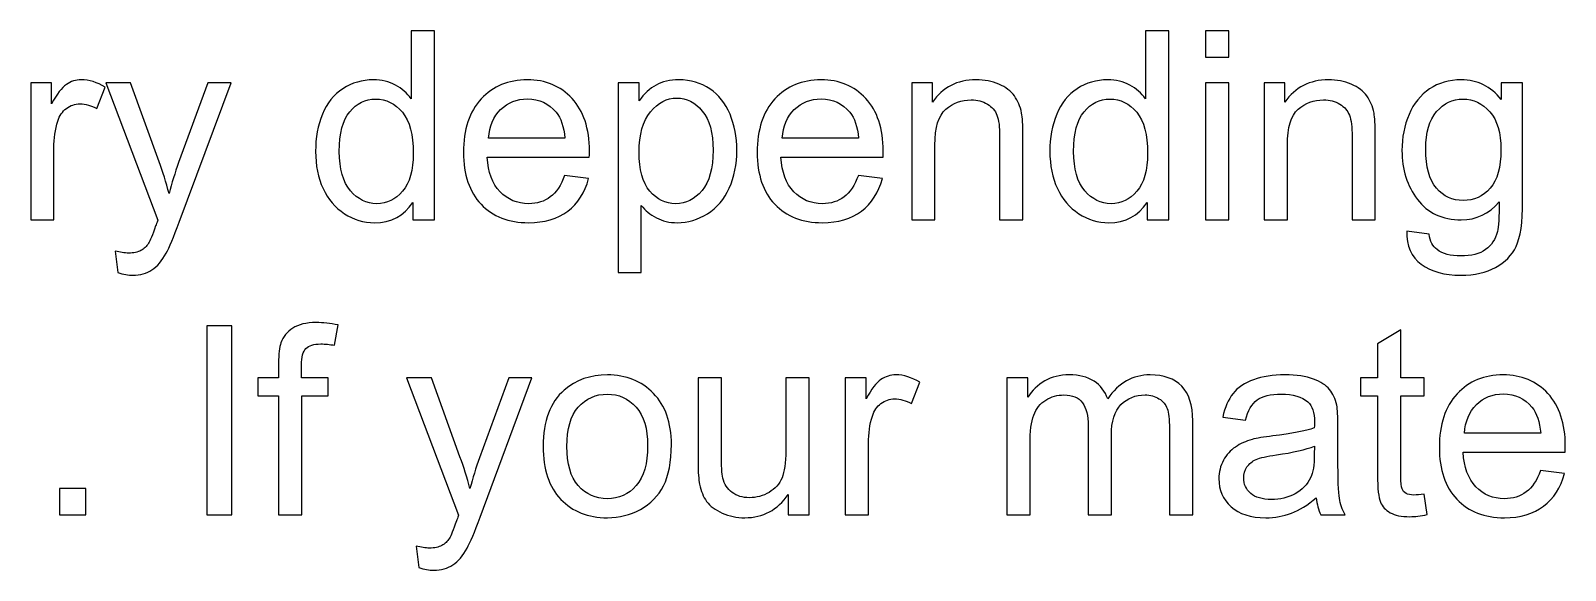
# Model space of a CAD drawing. Header units: millimetres. Extents: x -423 to 423, y -251 to 251.
# Drawn here: x -143.3 to -90.9, y 232.3 to 250.7 of the extents above; entities that cross this region are included whole.
import ezdxf

# ---------------------------------------------------------------- set-up
doc = ezdxf.new("R2010")
doc.units = ezdxf.units.MM
doc.header["$MEASUREMENT"] = 0
doc.layers.add('Layer 1', color=7, linetype='Continuous')

msp = doc.modelspace()

# ---------------------------------------------------------------- linework, layer by layer
at = {"layer": 'Layer 1', "color": 1}
for points, knots in [([(-130.2786, 244.258), (-130.2786, 244.258), (-130.2786, 244.8518), (-130.2786, 244.8518), (-130.5748, 244.3903), (-131.0107, 244.1588), (-131.5866, 244.1588), (-131.9594, 244.1588), (-132.3022, 244.261), (-132.6134, 244.467), (-132.9261, 244.6715), (-133.1681, 244.9586), (-133.341, 245.3255), (-133.5124, 245.6937), (-133.5981, 246.1162), (-133.5981, 246.5943), (-133.5981, 247.0604), (-133.5199, 247.4828), (-133.365, 247.8632), (-133.2087, 248.242), (-132.9757, 248.5337), (-132.6645, 248.7351), (-132.3548, 248.9381), (-132.006, 249.0388), (-131.6226, 249.0388), (-131.34, 249.0388), (-131.0889, 248.9787), (-130.8694, 248.8599), (-130.6499, 248.7412), (-130.471, 248.5849), (-130.3327, 248.3938), (-130.3327, 248.3938), (-130.3327, 250.7166), (-130.3327, 250.7166), (-130.3327, 250.7166), (-129.5389, 250.7166), (-129.5389, 250.7166), (-129.5389, 250.7166), (-129.5389, 244.258), (-129.5389, 244.258), (-129.5389, 244.258), (-130.2786, 244.258), (-130.2786, 244.258)], [0, 0, 0, 0, 0.0714286, 0.0714286, 0.0714286, 0.1428571, 0.1428571, 0.1428571, 0.2142857, 0.2142857, 0.2142857, 0.2857143, 0.2857143, 0.2857143, 0.3571429, 0.3571429, 0.3571429, 0.4285714, 0.4285714, 0.4285714, 0.5, 0.5, 0.5, 0.5714286, 0.5714286, 0.5714286, 0.6428571, 0.6428571, 0.6428571, 0.7142857, 0.7142857, 0.7142857, 0.7857143, 0.7857143, 0.7857143, 0.8571429, 0.8571429, 0.8571429, 0.9285714, 0.9285714, 0.9285714, 1, 1, 1, 1]), ([(-105.194, 244.258), (-105.194, 244.258), (-105.194, 244.8518), (-105.194, 244.8518), (-105.4902, 244.3903), (-105.9262, 244.1588), (-106.502, 244.1588), (-106.8748, 244.1588), (-107.2176, 244.261), (-107.5288, 244.467), (-107.8416, 244.6715), (-108.0836, 244.9586), (-108.2565, 245.3255), (-108.4279, 245.6937), (-108.5136, 246.1162), (-108.5136, 246.5943), (-108.5136, 247.0604), (-108.4354, 247.4828), (-108.2805, 247.8632), (-108.1242, 248.242), (-107.8912, 248.5337), (-107.58, 248.7351), (-107.2702, 248.9381), (-106.9215, 249.0388), (-106.5381, 249.0388), (-106.2554, 249.0388), (-106.0044, 248.9787), (-105.7849, 248.8599), (-105.5654, 248.7412), (-105.3865, 248.5849), (-105.2482, 248.3938), (-105.2482, 248.3938), (-105.2482, 250.7166), (-105.2482, 250.7166), (-105.2482, 250.7166), (-104.4544, 250.7166), (-104.4544, 250.7166), (-104.4544, 250.7166), (-104.4544, 244.258), (-104.4544, 244.258), (-104.4544, 244.258), (-105.194, 244.258), (-105.194, 244.258)], [0, 0, 0, 0, 0.0714286, 0.0714286, 0.0714286, 0.1428571, 0.1428571, 0.1428571, 0.2142857, 0.2142857, 0.2142857, 0.2857143, 0.2857143, 0.2857143, 0.3571429, 0.3571429, 0.3571429, 0.4285714, 0.4285714, 0.4285714, 0.5, 0.5, 0.5, 0.5714286, 0.5714286, 0.5714286, 0.6428571, 0.6428571, 0.6428571, 0.7142857, 0.7142857, 0.7142857, 0.7857143, 0.7857143, 0.7857143, 0.8571429, 0.8571429, 0.8571429, 0.9285714, 0.9285714, 0.9285714, 1, 1, 1, 1]), ([(-103.199, 249.8146), (-103.199, 249.8146), (-103.199, 250.7166), (-103.199, 250.7166), (-103.199, 250.7166), (-102.4052, 250.7166), (-102.4052, 250.7166), (-102.4052, 250.7166), (-102.4052, 249.8146), (-102.4052, 249.8146), (-102.4052, 249.8146), (-103.199, 249.8146), (-103.199, 249.8146)], [0, 0, 0, 0, 0.25, 0.25, 0.25, 0.5, 0.5, 0.5, 0.75, 0.75, 0.75, 1, 1, 1, 1]), ([(-143.3296, 244.258), (-143.3296, 244.258), (-143.3296, 248.9396), (-143.3296, 248.9396), (-143.3296, 248.9396), (-142.617, 248.9396), (-142.617, 248.9396), (-142.617, 248.9396), (-142.617, 248.2225), (-142.617, 248.2225), (-142.4351, 248.5548), (-142.2667, 248.7742), (-142.1118, 248.8795), (-141.957, 248.9862), (-141.7871, 249.0388), (-141.6022, 249.0388), (-141.3346, 249.0388), (-141.0624, 248.9547), (-140.7859, 248.7878), (-140.7859, 248.7878), (-141.0685, 248.0556), (-141.0685, 248.0556), (-141.2609, 248.1639), (-141.4534, 248.218), (-141.6458, 248.218), (-141.8187, 248.218), (-141.9736, 248.1653), (-142.1104, 248.0616), (-142.2472, 247.9579), (-142.3449, 247.8136), (-142.4035, 247.6286), (-142.4922, 247.3475), (-142.5359, 247.0393), (-142.5359, 246.704), (-142.5359, 246.704), (-142.5359, 244.258), (-142.5359, 244.258), (-142.5359, 244.258), (-143.3296, 244.258), (-143.3296, 244.258)], [0, 0, 0, 0, 0.0769231, 0.0769231, 0.0769231, 0.1538462, 0.1538462, 0.1538462, 0.2307692, 0.2307692, 0.2307692, 0.3076923, 0.3076923, 0.3076923, 0.3846154, 0.3846154, 0.3846154, 0.4615385, 0.4615385, 0.4615385, 0.5384615, 0.5384615, 0.5384615, 0.6153846, 0.6153846, 0.6153846, 0.6923077, 0.6923077, 0.6923077, 0.7692308, 0.7692308, 0.7692308, 0.8461538, 0.8461538, 0.8461538, 0.9230769, 0.9230769, 0.9230769, 1, 1, 1, 1]), ([(-125.0903, 245.7734), (-125.0903, 245.7734), (-124.2694, 245.6652), (-124.2694, 245.6652), (-124.3972, 245.1886), (-124.6362, 244.8173), (-124.985, 244.5542), (-125.3339, 244.2911), (-125.7789, 244.1588), (-126.3215, 244.1588), (-127.0041, 244.1588), (-127.5453, 244.3692), (-127.9452, 244.7902), (-128.3451, 245.2096), (-128.5451, 245.8005), (-128.5451, 246.5597), (-128.5451, 247.3445), (-128.3437, 247.9549), (-127.9393, 248.3879), (-127.5348, 248.8223), (-127.0101, 249.0388), (-126.3652, 249.0388), (-125.7413, 249.0388), (-125.2316, 248.8268), (-124.8362, 248.4014), (-124.4408, 247.9759), (-124.2424, 247.3776), (-124.2424, 246.6063), (-124.2424, 246.5597), (-124.2438, 246.4891), (-124.2469, 246.3958), (-124.2469, 246.3958), (-127.7333, 246.3958), (-127.7333, 246.3958), (-127.7032, 245.8832), (-127.5589, 245.4893), (-127.2973, 245.2172), (-127.0372, 244.9451), (-126.711, 244.8083), (-126.3215, 244.8083), (-126.0314, 244.8083), (-125.7834, 244.8849), (-125.5789, 245.0383), (-125.3729, 245.1916), (-125.2105, 245.4367), (-125.0903, 245.7734)], [0, 0, 0, 0, 0.0666667, 0.0666667, 0.0666667, 0.1333333, 0.1333333, 0.1333333, 0.2, 0.2, 0.2, 0.2666667, 0.2666667, 0.2666667, 0.3333333, 0.3333333, 0.3333333, 0.4, 0.4, 0.4, 0.4666667, 0.4666667, 0.4666667, 0.5333333, 0.5333333, 0.5333333, 0.6, 0.6, 0.6, 0.6666667, 0.6666667, 0.6666667, 0.7333333, 0.7333333, 0.7333333, 0.8, 0.8, 0.8, 0.8666667, 0.8666667, 0.8666667, 0.9333333, 0.9333333, 0.9333333, 1, 1, 1, 1]), ([(-123.2666, 242.4629), (-123.2666, 242.4629), (-123.2666, 248.9396), (-123.2666, 248.9396), (-123.2666, 248.9396), (-122.5449, 248.9396), (-122.5449, 248.9396), (-122.5449, 248.9396), (-122.5449, 248.3247), (-122.5449, 248.3247), (-122.3751, 248.5623), (-122.1826, 248.7412), (-121.9677, 248.8599), (-121.7542, 248.9787), (-121.4941, 249.0388), (-121.1889, 249.0388), (-120.789, 249.0388), (-120.4372, 248.9366), (-120.132, 248.7307), (-119.8268, 248.5262), (-119.5968, 248.236), (-119.4404, 247.8632), (-119.2855, 247.4888), (-119.2074, 247.0799), (-119.2074, 246.6334), (-119.2074, 246.1568), (-119.2931, 245.7268), (-119.4645, 245.3434), (-119.6359, 244.9616), (-119.8854, 244.6684), (-120.2132, 244.464), (-120.5394, 244.261), (-120.8837, 244.1588), (-121.2445, 244.1588), (-121.5091, 244.1588), (-121.7467, 244.2144), (-121.9556, 244.3257), (-122.1661, 244.4369), (-122.3375, 244.5767), (-122.4728, 244.7466), (-122.4728, 244.7466), (-122.4728, 242.4629), (-122.4728, 242.4629), (-122.4728, 242.4629), (-123.2666, 242.4629), (-123.2666, 242.4629)], [0, 0, 0, 0, 0.0666667, 0.0666667, 0.0666667, 0.1333333, 0.1333333, 0.1333333, 0.2, 0.2, 0.2, 0.2666667, 0.2666667, 0.2666667, 0.3333333, 0.3333333, 0.3333333, 0.4, 0.4, 0.4, 0.4666667, 0.4666667, 0.4666667, 0.5333333, 0.5333333, 0.5333333, 0.6, 0.6, 0.6, 0.6666667, 0.6666667, 0.6666667, 0.7333333, 0.7333333, 0.7333333, 0.8, 0.8, 0.8, 0.8666667, 0.8666667, 0.8666667, 0.9333333, 0.9333333, 0.9333333, 1, 1, 1, 1]), ([(-115.0564, 245.7734), (-115.0564, 245.7734), (-114.2356, 245.6652), (-114.2356, 245.6652), (-114.3634, 245.1886), (-114.6024, 244.8173), (-114.9512, 244.5542), (-115.3, 244.2911), (-115.745, 244.1588), (-116.2877, 244.1588), (-116.9703, 244.1588), (-117.5115, 244.3692), (-117.9114, 244.7902), (-118.3113, 245.2096), (-118.5113, 245.8005), (-118.5113, 246.5597), (-118.5113, 247.3445), (-118.3099, 247.9549), (-117.9055, 248.3879), (-117.501, 248.8223), (-116.9763, 249.0388), (-116.3314, 249.0388), (-115.7075, 249.0388), (-115.1978, 248.8268), (-114.8024, 248.4014), (-114.407, 247.9759), (-114.2086, 247.3776), (-114.2086, 246.6063), (-114.2086, 246.5597), (-114.21, 246.4891), (-114.2131, 246.3958), (-114.2131, 246.3958), (-117.6994, 246.3958), (-117.6994, 246.3958), (-117.6694, 245.8832), (-117.5251, 245.4893), (-117.2635, 245.2172), (-117.0033, 244.9451), (-116.6772, 244.8083), (-116.2877, 244.8083), (-115.9976, 244.8083), (-115.7496, 244.8849), (-115.5451, 245.0383), (-115.3391, 245.1916), (-115.1767, 245.4367), (-115.0564, 245.7734)], [0, 0, 0, 0, 0.0666667, 0.0666667, 0.0666667, 0.1333333, 0.1333333, 0.1333333, 0.2, 0.2, 0.2, 0.2666667, 0.2666667, 0.2666667, 0.3333333, 0.3333333, 0.3333333, 0.4, 0.4, 0.4, 0.4666667, 0.4666667, 0.4666667, 0.5333333, 0.5333333, 0.5333333, 0.6, 0.6, 0.6, 0.6666667, 0.6666667, 0.6666667, 0.7333333, 0.7333333, 0.7333333, 0.8, 0.8, 0.8, 0.8666667, 0.8666667, 0.8666667, 0.9333333, 0.9333333, 0.9333333, 1, 1, 1, 1]), ([(-113.2328, 244.258), (-113.2328, 244.258), (-113.2328, 248.9396), (-113.2328, 248.9396), (-113.2328, 248.9396), (-112.5202, 248.9396), (-112.5202, 248.9396), (-112.5202, 248.9396), (-112.5202, 248.2751), (-112.5202, 248.2751), (-112.1774, 248.7848), (-111.6813, 249.0388), (-111.0333, 249.0388), (-110.7506, 249.0388), (-110.492, 248.9877), (-110.256, 248.887), (-110.02, 248.7863), (-109.8426, 248.6524), (-109.7254, 248.4886), (-109.6081, 248.3247), (-109.5254, 248.1293), (-109.4788, 247.9038), (-109.4502, 247.7565), (-109.4352, 247.4993), (-109.4352, 247.1325), (-109.4352, 247.1325), (-109.4352, 244.258), (-109.4352, 244.258), (-109.4352, 244.258), (-110.229, 244.258), (-110.229, 244.258), (-110.229, 244.258), (-110.229, 247.1025), (-110.229, 247.1025), (-110.229, 247.4257), (-110.259, 247.6677), (-110.3207, 247.8271), (-110.3824, 247.9864), (-110.492, 248.1143), (-110.6484, 248.2104), (-110.8048, 248.3052), (-110.9897, 248.3533), (-111.2002, 248.3533), (-111.5369, 248.3533), (-111.8271, 248.2466), (-112.0722, 248.0315), (-112.3172, 247.8181), (-112.439, 247.4107), (-112.439, 246.8123), (-112.439, 246.8123), (-112.439, 244.258), (-112.439, 244.258), (-112.439, 244.258), (-113.2328, 244.258), (-113.2328, 244.258)], [0, 0, 0, 0, 0.0555556, 0.0555556, 0.0555556, 0.1111111, 0.1111111, 0.1111111, 0.1666667, 0.1666667, 0.1666667, 0.2222222, 0.2222222, 0.2222222, 0.2777778, 0.2777778, 0.2777778, 0.3333333, 0.3333333, 0.3333333, 0.3888889, 0.3888889, 0.3888889, 0.4444444, 0.4444444, 0.4444444, 0.5, 0.5, 0.5, 0.5555556, 0.5555556, 0.5555556, 0.6111111, 0.6111111, 0.6111111, 0.6666667, 0.6666667, 0.6666667, 0.7222222, 0.7222222, 0.7222222, 0.7777778, 0.7777778, 0.7777778, 0.8333333, 0.8333333, 0.8333333, 0.8888889, 0.8888889, 0.8888889, 0.9444444, 0.9444444, 0.9444444, 1, 1, 1, 1]), ([(-101.1949, 244.258), (-101.1949, 244.258), (-101.1949, 248.9396), (-101.1949, 248.9396), (-101.1949, 248.9396), (-100.4823, 248.9396), (-100.4823, 248.9396), (-100.4823, 248.9396), (-100.4823, 248.2751), (-100.4823, 248.2751), (-100.1395, 248.7848), (-99.6434, 249.0388), (-98.9954, 249.0388), (-98.7127, 249.0388), (-98.4541, 248.9877), (-98.2181, 248.887), (-97.9821, 248.7863), (-97.8047, 248.6524), (-97.6875, 248.4886), (-97.5702, 248.3247), (-97.4875, 248.1293), (-97.4409, 247.9038), (-97.4123, 247.7565), (-97.3973, 247.4993), (-97.3973, 247.1325), (-97.3973, 247.1325), (-97.3973, 244.258), (-97.3973, 244.258), (-97.3973, 244.258), (-98.1911, 244.258), (-98.1911, 244.258), (-98.1911, 244.258), (-98.1911, 247.1025), (-98.1911, 247.1025), (-98.1911, 247.4257), (-98.2211, 247.6677), (-98.2828, 247.8271), (-98.3445, 247.9864), (-98.4541, 248.1143), (-98.6105, 248.2104), (-98.7669, 248.3052), (-98.9518, 248.3533), (-99.1623, 248.3533), (-99.499, 248.3533), (-99.7892, 248.2466), (-100.0343, 248.0315), (-100.2793, 247.8181), (-100.4011, 247.4107), (-100.4011, 246.8123), (-100.4011, 246.8123), (-100.4011, 244.258), (-100.4011, 244.258), (-100.4011, 244.258), (-101.1949, 244.258), (-101.1949, 244.258)], [0, 0, 0, 0, 0.0555556, 0.0555556, 0.0555556, 0.1111111, 0.1111111, 0.1111111, 0.1666667, 0.1666667, 0.1666667, 0.2222222, 0.2222222, 0.2222222, 0.2777778, 0.2777778, 0.2777778, 0.3333333, 0.3333333, 0.3333333, 0.3888889, 0.3888889, 0.3888889, 0.4444444, 0.4444444, 0.4444444, 0.5, 0.5, 0.5, 0.5555556, 0.5555556, 0.5555556, 0.6111111, 0.6111111, 0.6111111, 0.6666667, 0.6666667, 0.6666667, 0.7222222, 0.7222222, 0.7222222, 0.7777778, 0.7777778, 0.7777778, 0.8333333, 0.8333333, 0.8333333, 0.8888889, 0.8888889, 0.8888889, 0.9444444, 0.9444444, 0.9444444, 1, 1, 1, 1]), ([(-96.3238, 243.8701), (-96.3238, 243.8701), (-95.5571, 243.7619), (-95.5571, 243.7619), (-95.5255, 243.5243), (-95.4353, 243.3515), (-95.288, 243.2417), (-95.091, 243.0958), (-94.8219, 243.0222), (-94.4807, 243.0222), (-94.1138, 243.0222), (-93.8297, 243.0958), (-93.6297, 243.2417), (-93.4297, 243.3875), (-93.2945, 243.5935), (-93.2238, 243.8565), (-93.1832, 244.0175), (-93.1636, 244.3558), (-93.1666, 244.8714), (-93.5139, 244.4625), (-93.9454, 244.258), (-94.4626, 244.258), (-95.1061, 244.258), (-95.6052, 244.4895), (-95.957, 244.9541), (-96.3103, 245.4172), (-96.4862, 245.9734), (-96.4862, 246.6213), (-96.4862, 247.0679), (-96.405, 247.4798), (-96.2441, 247.8571), (-96.0833, 248.2345), (-95.8487, 248.5247), (-95.5421, 248.7307), (-95.2353, 248.9366), (-94.8745, 249.0388), (-94.4596, 249.0388), (-93.9078, 249.0388), (-93.4523, 248.8134), (-93.0945, 248.3623), (-93.0945, 248.3623), (-93.0945, 248.9396), (-93.0945, 248.9396), (-93.0945, 248.9396), (-92.3638, 248.9396), (-92.3638, 248.9396), (-92.3638, 248.9396), (-92.3638, 244.897), (-92.3638, 244.897), (-92.3638, 244.1678), (-92.4375, 243.6522), (-92.5864, 243.3485), (-92.7336, 243.0447), (-92.9697, 242.8042), (-93.29, 242.6283), (-93.6117, 242.4524), (-94.0071, 242.3637), (-94.4761, 242.3637), (-95.0339, 242.3637), (-95.4834, 242.4885), (-95.8262, 242.7396), (-96.1705, 242.9891), (-96.3358, 243.3665), (-96.3238, 243.8701)], [0, 0, 0, 0, 0.047619, 0.047619, 0.047619, 0.0952381, 0.0952381, 0.0952381, 0.1428571, 0.1428571, 0.1428571, 0.1904762, 0.1904762, 0.1904762, 0.2380952, 0.2380952, 0.2380952, 0.2857143, 0.2857143, 0.2857143, 0.3333333, 0.3333333, 0.3333333, 0.3809524, 0.3809524, 0.3809524, 0.4285714, 0.4285714, 0.4285714, 0.4761905, 0.4761905, 0.4761905, 0.5238095, 0.5238095, 0.5238095, 0.5714286, 0.5714286, 0.5714286, 0.6190476, 0.6190476, 0.6190476, 0.6666667, 0.6666667, 0.6666667, 0.7142857, 0.7142857, 0.7142857, 0.7619048, 0.7619048, 0.7619048, 0.8095238, 0.8095238, 0.8095238, 0.8571429, 0.8571429, 0.8571429, 0.9047619, 0.9047619, 0.9047619, 0.952381, 0.952381, 0.952381, 1, 1, 1, 1]), ([(-140.3529, 242.4584), (-140.3529, 242.4584), (-140.4431, 243.1921), (-140.4431, 243.1921), (-140.2687, 243.1454), (-140.1184, 243.1214), (-139.9891, 243.1214), (-139.8116, 243.1214), (-139.6703, 243.1515), (-139.5651, 243.2101), (-139.4584, 243.2688), (-139.3712, 243.3515), (-139.3035, 243.4567), (-139.2539, 243.5363), (-139.1727, 243.7333), (-139.0615, 244.049), (-139.0464, 244.0926), (-139.0239, 244.1572), (-138.9908, 244.243), (-138.9908, 244.243), (-140.7679, 248.9396), (-140.7679, 248.9396), (-140.7679, 248.9396), (-139.9199, 248.9396), (-139.9199, 248.9396), (-139.9199, 248.9396), (-138.9427, 246.2365), (-138.9427, 246.2365), (-138.8149, 245.8952), (-138.7022, 245.5344), (-138.6014, 245.1555), (-138.5097, 245.5119), (-138.4015, 245.8636), (-138.2751, 246.2094), (-138.2751, 246.2094), (-137.2769, 248.9396), (-137.2769, 248.9396), (-137.2769, 248.9396), (-136.4847, 248.9396), (-136.4847, 248.9396), (-136.4847, 248.9396), (-138.2542, 244.1769), (-138.2542, 244.1769), (-138.4451, 243.6642), (-138.5939, 243.3123), (-138.7006, 243.1184), (-138.8419, 242.8583), (-139.0043, 242.6674), (-139.1863, 242.5456), (-139.3697, 242.4239), (-139.5876, 242.3637), (-139.8403, 242.3637), (-139.9936, 242.3637), (-140.1649, 242.3952), (-140.3529, 242.4584)], [0, 0, 0, 0, 0.0555556, 0.0555556, 0.0555556, 0.1111111, 0.1111111, 0.1111111, 0.1666667, 0.1666667, 0.1666667, 0.2222222, 0.2222222, 0.2222222, 0.2777778, 0.2777778, 0.2777778, 0.3333333, 0.3333333, 0.3333333, 0.3888889, 0.3888889, 0.3888889, 0.4444444, 0.4444444, 0.4444444, 0.5, 0.5, 0.5, 0.5555556, 0.5555556, 0.5555556, 0.6111111, 0.6111111, 0.6111111, 0.6666667, 0.6666667, 0.6666667, 0.7222222, 0.7222222, 0.7222222, 0.7777778, 0.7777778, 0.7777778, 0.8333333, 0.8333333, 0.8333333, 0.8888889, 0.8888889, 0.8888889, 0.9444444, 0.9444444, 0.9444444, 1, 1, 1, 1]), ([(-103.199, 244.258), (-103.199, 244.258), (-103.199, 248.9396), (-103.199, 248.9396), (-103.199, 248.9396), (-102.4052, 248.9396), (-102.4052, 248.9396), (-102.4052, 248.9396), (-102.4052, 244.258), (-102.4052, 244.258), (-102.4052, 244.258), (-103.199, 244.258), (-103.199, 244.258)], [0, 0, 0, 0, 0.25, 0.25, 0.25, 0.5, 0.5, 0.5, 0.75, 0.75, 0.75, 1, 1, 1, 1]), ([(-132.7863, 246.5928), (-132.7863, 245.9944), (-132.66, 245.5479), (-132.4059, 245.2517), (-132.1534, 244.9555), (-131.8541, 244.8083), (-131.5099, 244.8083), (-131.1626, 244.8083), (-130.8679, 244.9496), (-130.6244, 245.2322), (-130.3823, 245.5148), (-130.2605, 245.9463), (-130.2605, 246.5266), (-130.2605, 247.1641), (-130.3838, 247.6331), (-130.6319, 247.9323), (-130.8784, 248.2315), (-131.1837, 248.3804), (-131.546, 248.3804), (-131.8993, 248.3804), (-132.1939, 248.2375), (-132.4315, 247.9504), (-132.6675, 247.6632), (-132.7863, 247.2107), (-132.7863, 246.5928)], [0, 0, 0, 0, 0.125, 0.125, 0.125, 0.25, 0.25, 0.25, 0.375, 0.375, 0.375, 0.5, 0.5, 0.5, 0.625, 0.625, 0.625, 0.75, 0.75, 0.75, 0.875, 0.875, 0.875, 1, 1, 1, 1]), ([(-127.6882, 247.0453), (-127.6882, 247.0453), (-125.0812, 247.0453), (-125.0812, 247.0453), (-125.1158, 247.4392), (-125.2166, 247.7339), (-125.3804, 247.9309), (-125.6315, 248.236), (-125.9592, 248.3894), (-126.3607, 248.3894), (-126.7245, 248.3894), (-127.0297, 248.2676), (-127.2778, 248.024), (-127.5243, 247.7805), (-127.6611, 247.4542), (-127.6882, 247.0453)], [0, 0, 0, 0, 0.2, 0.2, 0.2, 0.4, 0.4, 0.4, 0.6, 0.6, 0.6, 0.8, 0.8, 0.8, 1, 1, 1, 1]), ([(-122.5449, 246.5703), (-122.5449, 245.9704), (-122.4232, 245.5269), (-122.1812, 245.2397), (-121.9376, 244.9526), (-121.6429, 244.8083), (-121.2971, 244.8083), (-120.9454, 244.8083), (-120.6447, 244.9571), (-120.3951, 245.2548), (-120.144, 245.5524), (-120.0192, 246.0125), (-120.0192, 246.6364), (-120.0192, 247.2318), (-120.141, 247.6768), (-120.3861, 247.973), (-120.6311, 248.2691), (-120.9228, 248.4164), (-121.2625, 248.4164), (-121.5994, 248.4164), (-121.897, 248.2586), (-122.1556, 247.9443), (-122.4156, 247.6286), (-122.5449, 247.1716), (-122.5449, 246.5703)], [0, 0, 0, 0, 0.125, 0.125, 0.125, 0.25, 0.25, 0.25, 0.375, 0.375, 0.375, 0.5, 0.5, 0.5, 0.625, 0.625, 0.625, 0.75, 0.75, 0.75, 0.875, 0.875, 0.875, 1, 1, 1, 1]), ([(-117.6544, 247.0453), (-117.6544, 247.0453), (-115.0474, 247.0453), (-115.0474, 247.0453), (-115.082, 247.4392), (-115.1828, 247.7339), (-115.3466, 247.9309), (-115.5977, 248.236), (-115.9254, 248.3894), (-116.3268, 248.3894), (-116.6907, 248.3894), (-116.9958, 248.2676), (-117.244, 248.024), (-117.4905, 247.7805), (-117.6273, 247.4542), (-117.6544, 247.0453)], [0, 0, 0, 0, 0.2, 0.2, 0.2, 0.4, 0.4, 0.4, 0.6, 0.6, 0.6, 0.8, 0.8, 0.8, 1, 1, 1, 1]), ([(-107.7018, 246.5928), (-107.7018, 245.9944), (-107.5755, 245.5479), (-107.3214, 245.2517), (-107.0688, 244.9555), (-106.7696, 244.8083), (-106.4253, 244.8083), (-106.0781, 244.8083), (-105.7833, 244.9496), (-105.5398, 245.2322), (-105.2978, 245.5148), (-105.176, 245.9463), (-105.176, 246.5266), (-105.176, 247.1641), (-105.2993, 247.6331), (-105.5473, 247.9323), (-105.7939, 248.2315), (-106.0991, 248.3804), (-106.4615, 248.3804), (-106.8147, 248.3804), (-107.1094, 248.2375), (-107.3469, 247.9504), (-107.583, 247.6632), (-107.7018, 247.2107), (-107.7018, 246.5928)], [0, 0, 0, 0, 0.125, 0.125, 0.125, 0.25, 0.25, 0.25, 0.375, 0.375, 0.375, 0.5, 0.5, 0.5, 0.625, 0.625, 0.625, 0.75, 0.75, 0.75, 0.875, 0.875, 0.875, 1, 1, 1, 1]), ([(-95.6744, 246.6785), (-95.6744, 246.0666), (-95.5526, 245.6201), (-95.309, 245.3389), (-95.064, 245.0578), (-94.7588, 244.9165), (-94.3919, 244.9165), (-94.0266, 244.9165), (-93.7214, 245.0563), (-93.4734, 245.3359), (-93.2268, 245.6156), (-93.1036, 246.0545), (-93.1036, 246.653), (-93.1036, 247.2242), (-93.2313, 247.6557), (-93.4854, 247.9459), (-93.7395, 248.236), (-94.0461, 248.3804), (-94.404, 248.3804), (-94.7572, 248.3804), (-95.0564, 248.2375), (-95.3045, 247.9519), (-95.5511, 247.6662), (-95.6744, 247.2423), (-95.6744, 246.6785)], [0, 0, 0, 0, 0.125, 0.125, 0.125, 0.25, 0.25, 0.25, 0.375, 0.375, 0.375, 0.5, 0.5, 0.5, 0.625, 0.625, 0.625, 0.75, 0.75, 0.75, 0.875, 0.875, 0.875, 1, 1, 1, 1]), ([(-137.3138, 234.1806), (-137.3138, 234.1806), (-137.3138, 240.6393), (-137.3138, 240.6393), (-137.3138, 240.6393), (-136.4568, 240.6393), (-136.4568, 240.6393), (-136.4568, 240.6393), (-136.4568, 234.1806), (-136.4568, 234.1806), (-136.4568, 234.1806), (-137.3138, 234.1806), (-137.3138, 234.1806)], [0, 0, 0, 0, 0.25, 0.25, 0.25, 0.5, 0.5, 0.5, 0.75, 0.75, 0.75, 1, 1, 1, 1]), ([(-134.8617, 234.1806), (-134.8617, 234.1806), (-134.8617, 238.2489), (-134.8617, 238.2489), (-134.8617, 238.2489), (-135.5653, 238.2489), (-135.5653, 238.2489), (-135.5653, 238.2489), (-135.5653, 238.8622), (-135.5653, 238.8622), (-135.5653, 238.8622), (-134.8617, 238.8622), (-134.8617, 238.8622), (-134.8617, 238.8622), (-134.8617, 239.3584), (-134.8617, 239.3584), (-134.8617, 239.6726), (-134.8346, 239.9056), (-134.779, 240.0574), (-134.7023, 240.2619), (-134.5701, 240.4288), (-134.3776, 240.5566), (-134.1867, 240.6844), (-133.9175, 240.7475), (-133.5717, 240.7475), (-133.3477, 240.7475), (-133.1012, 240.7205), (-132.8305, 240.6679), (-132.8305, 240.6679), (-132.9494, 239.9732), (-132.9494, 239.9732), (-133.1147, 240.0019), (-133.2696, 240.0169), (-133.4169, 240.0169), (-133.6575, 240.0169), (-133.8273, 239.9657), (-133.9281, 239.8635), (-134.0273, 239.7613), (-134.0769, 239.5703), (-134.0769, 239.2907), (-134.0769, 239.2907), (-134.0769, 238.8622), (-134.0769, 238.8622), (-134.0769, 238.8622), (-133.1658, 238.8622), (-133.1658, 238.8622), (-133.1658, 238.8622), (-133.1658, 238.2489), (-133.1658, 238.2489), (-133.1658, 238.2489), (-134.0679, 238.2489), (-134.0679, 238.2489), (-134.0679, 238.2489), (-134.0679, 234.1806), (-134.0679, 234.1806), (-134.0679, 234.1806), (-134.8617, 234.1806), (-134.8617, 234.1806)], [0, 0, 0, 0, 0.0526316, 0.0526316, 0.0526316, 0.1052632, 0.1052632, 0.1052632, 0.1578947, 0.1578947, 0.1578947, 0.2105263, 0.2105263, 0.2105263, 0.2631579, 0.2631579, 0.2631579, 0.3157895, 0.3157895, 0.3157895, 0.3684211, 0.3684211, 0.3684211, 0.4210526, 0.4210526, 0.4210526, 0.4736842, 0.4736842, 0.4736842, 0.5263158, 0.5263158, 0.5263158, 0.5789474, 0.5789474, 0.5789474, 0.6315789, 0.6315789, 0.6315789, 0.6842105, 0.6842105, 0.6842105, 0.7368421, 0.7368421, 0.7368421, 0.7894737, 0.7894737, 0.7894737, 0.8421053, 0.8421053, 0.8421053, 0.8947368, 0.8947368, 0.8947368, 0.9473684, 0.9473684, 0.9473684, 1, 1, 1, 1]), ([(-95.7309, 234.8887), (-95.7309, 234.8887), (-95.6226, 234.1881), (-95.6226, 234.1881), (-95.8451, 234.1415), (-96.045, 234.1175), (-96.2195, 234.1175), (-96.5067, 234.1175), (-96.7291, 234.1626), (-96.8885, 234.2543), (-97.0464, 234.346), (-97.1576, 234.4648), (-97.2223, 234.6136), (-97.2869, 234.7624), (-97.3185, 235.0751), (-97.3185, 235.5518), (-97.3185, 235.5518), (-97.3185, 238.2489), (-97.3185, 238.2489), (-97.3185, 238.2489), (-97.9048, 238.2489), (-97.9048, 238.2489), (-97.9048, 238.2489), (-97.9048, 238.8622), (-97.9048, 238.8622), (-97.9048, 238.8622), (-97.3185, 238.8622), (-97.3185, 238.8622), (-97.3185, 238.8622), (-97.3185, 240.0199), (-97.3185, 240.0199), (-97.3185, 240.0199), (-96.5246, 240.4965), (-96.5246, 240.4965), (-96.5246, 240.4965), (-96.5246, 238.8622), (-96.5246, 238.8622), (-96.5246, 238.8622), (-95.7309, 238.8622), (-95.7309, 238.8622), (-95.7309, 238.8622), (-95.7309, 238.2489), (-95.7309, 238.2489), (-95.7309, 238.2489), (-96.5246, 238.2489), (-96.5246, 238.2489), (-96.5246, 238.2489), (-96.5246, 235.5066), (-96.5246, 235.5066), (-96.5246, 235.2796), (-96.5111, 235.1338), (-96.4825, 235.0692), (-96.4555, 235.0045), (-96.4104, 234.9533), (-96.3473, 234.9143), (-96.2841, 234.8767), (-96.1939, 234.8571), (-96.0767, 234.8571), (-95.9895, 234.8571), (-95.8737, 234.8677), (-95.7309, 234.8887)], [0, 0, 0, 0, 0.05, 0.05, 0.05, 0.1, 0.1, 0.1, 0.15, 0.15, 0.15, 0.2, 0.2, 0.2, 0.25, 0.25, 0.25, 0.3, 0.3, 0.3, 0.35, 0.35, 0.35, 0.4, 0.4, 0.4, 0.45, 0.45, 0.45, 0.5, 0.5, 0.5, 0.55, 0.55, 0.55, 0.6, 0.6, 0.6, 0.65, 0.65, 0.65, 0.7, 0.7, 0.7, 0.75, 0.75, 0.75, 0.8, 0.8, 0.8, 0.85, 0.85, 0.85, 0.9, 0.9, 0.9, 0.95, 0.95, 0.95, 1, 1, 1, 1]), ([(-130.0748, 232.381), (-130.0748, 232.381), (-130.165, 233.1147), (-130.165, 233.1147), (-129.9907, 233.0681), (-129.8403, 233.044), (-129.711, 233.044), (-129.5336, 233.044), (-129.3922, 233.0741), (-129.2871, 233.1328), (-129.1803, 233.1914), (-129.0931, 233.2741), (-129.0254, 233.3793), (-128.9758, 233.459), (-128.8946, 233.6559), (-128.7834, 233.9716), (-128.7683, 234.0153), (-128.7458, 234.0799), (-128.7128, 234.1656), (-128.7128, 234.1656), (-130.4898, 238.8622), (-130.4898, 238.8622), (-130.4898, 238.8622), (-129.6418, 238.8622), (-129.6418, 238.8622), (-129.6418, 238.8622), (-128.6646, 236.1591), (-128.6646, 236.1591), (-128.5368, 235.8179), (-128.4241, 235.457), (-128.3233, 235.0781), (-128.2316, 235.4345), (-128.1234, 235.7862), (-127.9971, 236.132), (-127.9971, 236.132), (-126.9988, 238.8622), (-126.9988, 238.8622), (-126.9988, 238.8622), (-126.2066, 238.8622), (-126.2066, 238.8622), (-126.2066, 238.8622), (-127.9761, 234.0995), (-127.9761, 234.0995), (-128.167, 233.5868), (-128.3158, 233.235), (-128.4225, 233.0411), (-128.5639, 232.7809), (-128.7262, 232.59), (-128.9082, 232.4682), (-129.0916, 232.3465), (-129.3096, 232.2863), (-129.5622, 232.2863), (-129.7155, 232.2863), (-129.8868, 232.3179), (-130.0748, 232.381)], [0, 0, 0, 0, 0.0555556, 0.0555556, 0.0555556, 0.1111111, 0.1111111, 0.1111111, 0.1666667, 0.1666667, 0.1666667, 0.2222222, 0.2222222, 0.2222222, 0.2777778, 0.2777778, 0.2777778, 0.3333333, 0.3333333, 0.3333333, 0.3888889, 0.3888889, 0.3888889, 0.4444444, 0.4444444, 0.4444444, 0.5, 0.5, 0.5, 0.5555556, 0.5555556, 0.5555556, 0.6111111, 0.6111111, 0.6111111, 0.6666667, 0.6666667, 0.6666667, 0.7222222, 0.7222222, 0.7222222, 0.7777778, 0.7777778, 0.7777778, 0.8333333, 0.8333333, 0.8333333, 0.8888889, 0.8888889, 0.8888889, 0.9444444, 0.9444444, 0.9444444, 1, 1, 1, 1]), ([(-125.8263, 236.5215), (-125.8263, 237.3859), (-125.5856, 238.0263), (-125.103, 238.4428), (-124.7017, 238.7886), (-124.2101, 238.9614), (-123.6312, 238.9614), (-122.9893, 238.9614), (-122.463, 238.751), (-122.0542, 238.33), (-121.6468, 237.9106), (-121.4423, 237.3288), (-121.4423, 236.5876), (-121.4423, 235.9862), (-121.5325, 235.5142), (-121.7129, 235.1698), (-121.8933, 234.8256), (-122.1564, 234.558), (-122.5022, 234.367), (-122.8464, 234.1761), (-123.2238, 234.0814), (-123.6312, 234.0814), (-124.2867, 234.0814), (-124.8159, 234.2904), (-125.2203, 234.7098), (-125.6248, 235.1293), (-125.8263, 235.7337), (-125.8263, 236.5215)], [0, 0, 0, 0, 0.1111111, 0.1111111, 0.1111111, 0.2222222, 0.2222222, 0.2222222, 0.3333333, 0.3333333, 0.3333333, 0.4444444, 0.4444444, 0.4444444, 0.5555556, 0.5555556, 0.5555556, 0.6666667, 0.6666667, 0.6666667, 0.7777778, 0.7777778, 0.7777778, 0.8888889, 0.8888889, 0.8888889, 1, 1, 1, 1]), ([(-117.4537, 234.1806), (-117.4537, 234.1806), (-117.4537, 234.8767), (-117.4537, 234.8767), (-117.8175, 234.346), (-118.3106, 234.0814), (-118.9346, 234.0814), (-119.2097, 234.0814), (-119.4668, 234.134), (-119.7058, 234.2393), (-119.9448, 234.346), (-120.1223, 234.4783), (-120.238, 234.6376), (-120.3538, 234.7986), (-120.4349, 234.994), (-120.4815, 235.2255), (-120.5132, 235.3818), (-120.5297, 235.6284), (-120.5297, 235.9652), (-120.5297, 235.9652), (-120.5297, 238.8622), (-120.5297, 238.8622), (-120.5297, 238.8622), (-119.7358, 238.8622), (-119.7358, 238.8622), (-119.7358, 238.8622), (-119.7358, 236.2719), (-119.7358, 236.2719), (-119.7358, 235.8584), (-119.7193, 235.5788), (-119.6878, 235.4359), (-119.6382, 235.227), (-119.5329, 235.0647), (-119.3705, 234.9458), (-119.2097, 234.8271), (-119.0112, 234.7669), (-118.7737, 234.7669), (-118.5362, 234.7669), (-118.3136, 234.8271), (-118.1062, 234.9488), (-117.8987, 235.0706), (-117.7513, 235.2375), (-117.6642, 235.4465), (-117.5785, 235.6555), (-117.5349, 235.9606), (-117.5349, 236.3591), (-117.5349, 236.3591), (-117.5349, 238.8622), (-117.5349, 238.8622), (-117.5349, 238.8622), (-116.7411, 238.8622), (-116.7411, 238.8622), (-116.7411, 238.8622), (-116.7411, 234.1806), (-116.7411, 234.1806), (-116.7411, 234.1806), (-117.4537, 234.1806), (-117.4537, 234.1806)], [0, 0, 0, 0, 0.0526316, 0.0526316, 0.0526316, 0.1052632, 0.1052632, 0.1052632, 0.1578947, 0.1578947, 0.1578947, 0.2105263, 0.2105263, 0.2105263, 0.2631579, 0.2631579, 0.2631579, 0.3157895, 0.3157895, 0.3157895, 0.3684211, 0.3684211, 0.3684211, 0.4210526, 0.4210526, 0.4210526, 0.4736842, 0.4736842, 0.4736842, 0.5263158, 0.5263158, 0.5263158, 0.5789474, 0.5789474, 0.5789474, 0.6315789, 0.6315789, 0.6315789, 0.6842105, 0.6842105, 0.6842105, 0.7368421, 0.7368421, 0.7368421, 0.7894737, 0.7894737, 0.7894737, 0.8421053, 0.8421053, 0.8421053, 0.8947368, 0.8947368, 0.8947368, 0.9473684, 0.9473684, 0.9473684, 1, 1, 1, 1]), ([(-115.5038, 234.1806), (-115.5038, 234.1806), (-115.5038, 238.8622), (-115.5038, 238.8622), (-115.5038, 238.8622), (-114.7911, 238.8622), (-114.7911, 238.8622), (-114.7911, 238.8622), (-114.7911, 238.1452), (-114.7911, 238.1452), (-114.6092, 238.4774), (-114.4408, 238.6969), (-114.2859, 238.8021), (-114.1312, 238.9088), (-113.9612, 238.9614), (-113.7763, 238.9614), (-113.5087, 238.9614), (-113.2366, 238.8773), (-112.96, 238.7104), (-112.96, 238.7104), (-113.2426, 237.9783), (-113.2426, 237.9783), (-113.4351, 238.0865), (-113.6275, 238.1406), (-113.8199, 238.1406), (-113.9928, 238.1406), (-114.1477, 238.088), (-114.2845, 237.9842), (-114.4213, 237.8805), (-114.519, 237.7362), (-114.5776, 237.5513), (-114.6663, 237.2702), (-114.71, 236.962), (-114.71, 236.6266), (-114.71, 236.6266), (-114.71, 234.1806), (-114.71, 234.1806), (-114.71, 234.1806), (-115.5038, 234.1806), (-115.5038, 234.1806)], [0, 0, 0, 0, 0.0769231, 0.0769231, 0.0769231, 0.1538462, 0.1538462, 0.1538462, 0.2307692, 0.2307692, 0.2307692, 0.3076923, 0.3076923, 0.3076923, 0.3846154, 0.3846154, 0.3846154, 0.4615385, 0.4615385, 0.4615385, 0.5384615, 0.5384615, 0.5384615, 0.6153846, 0.6153846, 0.6153846, 0.6923077, 0.6923077, 0.6923077, 0.7692308, 0.7692308, 0.7692308, 0.8461538, 0.8461538, 0.8461538, 0.9230769, 0.9230769, 0.9230769, 1, 1, 1, 1]), ([(-109.9847, 234.1806), (-109.9847, 234.1806), (-109.9847, 238.8622), (-109.9847, 238.8622), (-109.9847, 238.8622), (-109.2721, 238.8622), (-109.2721, 238.8622), (-109.2721, 238.8622), (-109.2721, 238.2007), (-109.2721, 238.2007), (-109.1263, 238.4292), (-108.9308, 238.6142), (-108.6873, 238.7525), (-108.4437, 238.8923), (-108.1671, 238.9614), (-107.8559, 238.9614), (-107.5102, 238.9614), (-107.226, 238.8893), (-107.005, 238.7465), (-106.784, 238.6022), (-106.6277, 238.4022), (-106.5374, 238.1436), (-106.1646, 238.6894), (-105.682, 238.9614), (-105.0866, 238.9614), (-104.6206, 238.9614), (-104.2612, 238.8337), (-104.0117, 238.5766), (-103.7606, 238.3195), (-103.6344, 237.9241), (-103.6344, 237.3904), (-103.6344, 237.3904), (-103.6344, 234.1806), (-103.6344, 234.1806), (-103.6344, 234.1806), (-104.4281, 234.1806), (-104.4281, 234.1806), (-104.4281, 234.1806), (-104.4281, 237.1273), (-104.4281, 237.1273), (-104.4281, 237.443), (-104.4552, 237.6715), (-104.5063, 237.8114), (-104.5574, 237.9512), (-104.6506, 238.0624), (-104.7875, 238.1481), (-104.9227, 238.2338), (-105.0821, 238.2759), (-105.264, 238.2759), (-105.5948, 238.2759), (-105.8684, 238.1662), (-106.0864, 237.9482), (-106.3044, 237.7287), (-106.4126, 237.3784), (-106.4126, 236.8973), (-106.4126, 236.8973), (-106.4126, 234.1806), (-106.4126, 234.1806), (-106.4126, 234.1806), (-107.2064, 234.1806), (-107.2064, 234.1806), (-107.2064, 234.1806), (-107.2064, 237.219), (-107.2064, 237.219), (-107.2064, 237.5709), (-107.2711, 237.8354), (-107.4004, 238.0113), (-107.5297, 238.1872), (-107.7417, 238.2759), (-108.0348, 238.2759), (-108.2573, 238.2759), (-108.4633, 238.2173), (-108.6527, 238.1), (-108.8422, 237.9828), (-108.979, 237.8114), (-109.0646, 237.5843), (-109.1489, 237.3588), (-109.191, 237.0326), (-109.191, 236.6071), (-109.191, 236.6071), (-109.191, 234.1806), (-109.191, 234.1806), (-109.191, 234.1806), (-109.9847, 234.1806), (-109.9847, 234.1806)], [0, 0, 0, 0, 0.0357143, 0.0357143, 0.0357143, 0.0714286, 0.0714286, 0.0714286, 0.1071429, 0.1071429, 0.1071429, 0.1428571, 0.1428571, 0.1428571, 0.1785714, 0.1785714, 0.1785714, 0.2142857, 0.2142857, 0.2142857, 0.25, 0.25, 0.25, 0.2857143, 0.2857143, 0.2857143, 0.3214286, 0.3214286, 0.3214286, 0.3571429, 0.3571429, 0.3571429, 0.3928571, 0.3928571, 0.3928571, 0.4285714, 0.4285714, 0.4285714, 0.4642857, 0.4642857, 0.4642857, 0.5, 0.5, 0.5, 0.5357143, 0.5357143, 0.5357143, 0.5714286, 0.5714286, 0.5714286, 0.6071429, 0.6071429, 0.6071429, 0.6428571, 0.6428571, 0.6428571, 0.6785714, 0.6785714, 0.6785714, 0.7142857, 0.7142857, 0.7142857, 0.75, 0.75, 0.75, 0.7857143, 0.7857143, 0.7857143, 0.8214286, 0.8214286, 0.8214286, 0.8571429, 0.8571429, 0.8571429, 0.8928571, 0.8928571, 0.8928571, 0.9285714, 0.9285714, 0.9285714, 0.9642857, 0.9642857, 0.9642857, 1, 1, 1, 1]), ([(-99.4128, 234.7669), (-99.7074, 234.5158), (-99.9916, 234.34), (-100.2636, 234.2363), (-100.5358, 234.1326), (-100.8275, 234.0814), (-101.1402, 234.0814), (-101.6543, 234.0814), (-102.0497, 234.2062), (-102.3264, 234.4573), (-102.603, 234.7069), (-102.7413, 235.0271), (-102.7413, 235.4164), (-102.7413, 235.6449), (-102.6887, 235.8539), (-102.585, 236.0434), (-102.4797, 236.2328), (-102.3429, 236.3831), (-102.1745, 236.4973), (-102.0046, 236.6116), (-101.8151, 236.6988), (-101.6032, 236.7575), (-101.4469, 236.7981), (-101.2108, 236.8372), (-100.8966, 236.8762), (-100.2561, 236.9514), (-99.7826, 237.0431), (-99.4804, 237.1484), (-99.4774, 237.2566), (-99.4758, 237.3257), (-99.4758, 237.3544), (-99.4758, 237.676), (-99.551, 237.9031), (-99.7014, 238.0354), (-99.9044, 238.2143), (-100.2065, 238.303), (-100.6065, 238.303), (-100.9808, 238.303), (-101.2574, 238.2369), (-101.4348, 238.106), (-101.6137, 237.9752), (-101.7445, 237.7437), (-101.8302, 237.4099), (-101.8302, 237.4099), (-102.606, 237.5182), (-102.606, 237.5182), (-102.5353, 237.8504), (-102.4195, 238.1196), (-102.2572, 238.3241), (-102.0948, 238.5285), (-101.8603, 238.6849), (-101.5536, 238.7961), (-101.2484, 238.9059), (-100.8921, 238.9614), (-100.4892, 238.9614), (-100.0893, 238.9614), (-99.763, 238.9149), (-99.512, 238.8201), (-99.2624, 238.7254), (-99.0775, 238.6081), (-98.9602, 238.4654), (-98.843, 238.3225), (-98.7602, 238.1421), (-98.7121, 237.9241), (-98.6866, 237.7888), (-98.673, 237.5453), (-98.673, 237.195), (-98.673, 237.195), (-98.673, 236.1426), (-98.673, 236.1426), (-98.673, 235.4074), (-98.6565, 234.9429), (-98.6234, 234.7459), (-98.5919, 234.549), (-98.5257, 234.3611), (-98.4295, 234.1806), (-98.4295, 234.1806), (-99.2593, 234.1806), (-99.2593, 234.1806), (-99.339, 234.3475), (-99.3902, 234.543), (-99.4128, 234.7669)], [0, 0, 0, 0, 0.037037, 0.037037, 0.037037, 0.0740741, 0.0740741, 0.0740741, 0.1111111, 0.1111111, 0.1111111, 0.1481481, 0.1481481, 0.1481481, 0.1851852, 0.1851852, 0.1851852, 0.2222222, 0.2222222, 0.2222222, 0.2592593, 0.2592593, 0.2592593, 0.2962963, 0.2962963, 0.2962963, 0.3333333, 0.3333333, 0.3333333, 0.3703704, 0.3703704, 0.3703704, 0.4074074, 0.4074074, 0.4074074, 0.4444444, 0.4444444, 0.4444444, 0.4814815, 0.4814815, 0.4814815, 0.5185185, 0.5185185, 0.5185185, 0.5555556, 0.5555556, 0.5555556, 0.5925926, 0.5925926, 0.5925926, 0.6296296, 0.6296296, 0.6296296, 0.6666667, 0.6666667, 0.6666667, 0.7037037, 0.7037037, 0.7037037, 0.7407407, 0.7407407, 0.7407407, 0.7777778, 0.7777778, 0.7777778, 0.8148148, 0.8148148, 0.8148148, 0.8518519, 0.8518519, 0.8518519, 0.8888889, 0.8888889, 0.8888889, 0.9259259, 0.9259259, 0.9259259, 0.962963, 0.962963, 0.962963, 1, 1, 1, 1]), ([(-91.7543, 235.6961), (-91.7543, 235.6961), (-90.9334, 235.5878), (-90.9334, 235.5878), (-91.0613, 235.1112), (-91.3003, 234.7399), (-91.649, 234.4768), (-91.9979, 234.2137), (-92.4429, 234.0814), (-92.9856, 234.0814), (-93.6681, 234.0814), (-94.2094, 234.2919), (-94.6093, 234.7128), (-95.0092, 235.1323), (-95.2092, 235.7231), (-95.2092, 236.4823), (-95.2092, 237.2672), (-95.0077, 237.8775), (-94.6033, 238.3105), (-94.1989, 238.7449), (-93.6742, 238.9614), (-93.0292, 238.9614), (-92.4053, 238.9614), (-91.8956, 238.7495), (-91.5002, 238.3241), (-91.1048, 237.8986), (-90.9064, 237.3002), (-90.9064, 236.529), (-90.9064, 236.4823), (-90.9079, 236.4117), (-90.9109, 236.3184), (-90.9109, 236.3184), (-94.3973, 236.3184), (-94.3973, 236.3184), (-94.3672, 235.8059), (-94.2229, 235.4119), (-93.9613, 235.1398), (-93.7012, 234.8677), (-93.375, 234.7309), (-92.9856, 234.7309), (-92.6955, 234.7309), (-92.4474, 234.8075), (-92.243, 234.9609), (-92.0369, 235.1143), (-91.8746, 235.3593), (-91.7543, 235.6961)], [0, 0, 0, 0, 0.0666667, 0.0666667, 0.0666667, 0.1333333, 0.1333333, 0.1333333, 0.2, 0.2, 0.2, 0.2666667, 0.2666667, 0.2666667, 0.3333333, 0.3333333, 0.3333333, 0.4, 0.4, 0.4, 0.4666667, 0.4666667, 0.4666667, 0.5333333, 0.5333333, 0.5333333, 0.6, 0.6, 0.6, 0.6666667, 0.6666667, 0.6666667, 0.7333333, 0.7333333, 0.7333333, 0.8, 0.8, 0.8, 0.8666667, 0.8666667, 0.8666667, 0.9333333, 0.9333333, 0.9333333, 1, 1, 1, 1]), ([(-125.0144, 236.5199), (-125.0144, 235.9216), (-124.8836, 235.4735), (-124.622, 235.1774), (-124.3589, 234.8797), (-124.0296, 234.7309), (-123.6312, 234.7309), (-123.2373, 234.7309), (-122.9096, 234.8797), (-122.6465, 235.1789), (-122.3849, 235.478), (-122.2541, 235.9336), (-122.2541, 236.5455), (-122.2541, 237.1228), (-122.3864, 237.5603), (-122.6495, 237.8565), (-122.9126, 238.1541), (-123.2404, 238.303), (-123.6312, 238.303), (-124.0296, 238.303), (-124.3589, 238.1556), (-124.622, 237.8595), (-124.8836, 237.5633), (-125.0144, 237.1168), (-125.0144, 236.5199)], [0, 0, 0, 0, 0.125, 0.125, 0.125, 0.25, 0.25, 0.25, 0.375, 0.375, 0.375, 0.5, 0.5, 0.5, 0.625, 0.625, 0.625, 0.75, 0.75, 0.75, 0.875, 0.875, 0.875, 1, 1, 1, 1]), ([(-94.3522, 236.9679), (-94.3522, 236.9679), (-91.7453, 236.9679), (-91.7453, 236.9679), (-91.7799, 237.3619), (-91.8806, 237.6565), (-92.0444, 237.8535), (-92.2955, 238.1586), (-92.6233, 238.312), (-93.0247, 238.312), (-93.3886, 238.312), (-93.6937, 238.1902), (-93.9418, 237.9467), (-94.1883, 237.7031), (-94.3252, 237.3769), (-94.3522, 236.9679)], [0, 0, 0, 0, 0.2, 0.2, 0.2, 0.4, 0.4, 0.4, 0.6, 0.6, 0.6, 0.8, 0.8, 0.8, 1, 1, 1, 1]), ([(-99.4758, 236.526), (-99.7645, 236.4087), (-100.1975, 236.3095), (-100.7748, 236.2283), (-101.1026, 236.1816), (-101.3341, 236.1291), (-101.4694, 236.0704), (-101.6047, 236.0118), (-101.7084, 235.9261), (-101.7821, 235.8148), (-101.8558, 235.702), (-101.8934, 235.5773), (-101.8934, 235.439), (-101.8934, 235.23), (-101.8137, 235.0541), (-101.6528, 234.9143), (-101.4919, 234.7744), (-101.2574, 234.7038), (-100.9493, 234.7038), (-100.644, 234.7038), (-100.3719, 234.7699), (-100.1329, 234.9037), (-99.8954, 235.036), (-99.7194, 235.218), (-99.6082, 235.448), (-99.5225, 235.6269), (-99.4804, 235.89), (-99.4804, 236.2373), (-99.4804, 236.2373), (-99.4758, 236.526), (-99.4758, 236.526)], [0, 0, 0, 0, 0.1, 0.1, 0.1, 0.2, 0.2, 0.2, 0.3, 0.3, 0.3, 0.4, 0.4, 0.4, 0.5, 0.5, 0.5, 0.6, 0.6, 0.6, 0.7, 0.7, 0.7, 0.8, 0.8, 0.8, 0.9, 0.9, 0.9, 1, 1, 1, 1]), ([(-142.3442, 234.1806), (-142.3442, 234.1806), (-142.3442, 235.0826), (-142.3442, 235.0826), (-142.3442, 235.0826), (-141.4422, 235.0826), (-141.4422, 235.0826), (-141.4422, 235.0826), (-141.4422, 234.1806), (-141.4422, 234.1806), (-141.4422, 234.1806), (-142.3442, 234.1806), (-142.3442, 234.1806)], [0, 0, 0, 0, 0.25, 0.25, 0.25, 0.5, 0.5, 0.5, 0.75, 0.75, 0.75, 1, 1, 1, 1])]:
    msp.add_open_spline(points, degree=3, knots=knots, dxfattribs=at)

doc.saveas('drawing.dxf')
